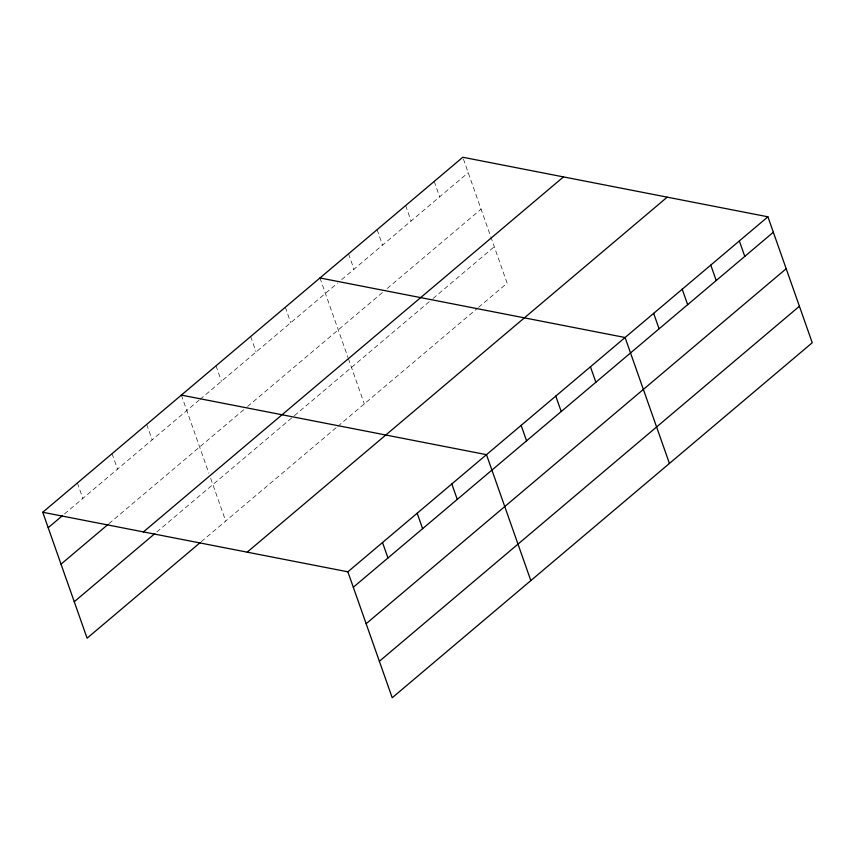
<?xml version="1.0" encoding="UTF-8"?>
<svg xmlns="http://www.w3.org/2000/svg" width="855" height="855" viewBox="0 0 855 855"><rect width="100%" height="100%" fill="white"/><g stroke="black" fill="none" stroke-linecap="round" stroke-linejoin="round"><path stroke-width="0.64" stroke-dasharray="4.28 3.21" d="M64.499 513.919L199.033 400.215M200.049 399.349L337.65 283.058M341.733 279.606L468.219 172.699M108.927 523.677L246.518 407.386M247.544 406.52L383.136 291.929M387.219 288.477L481.066 209.154M156.807 531.96L293.383 416.524M294.409 415.669L432.064 299.314M433.09 298.448L494.297 246.721M201.246 541.707L336.806 427.147M337.821 426.282L477.55 308.185M478.565 307.33L507.133 283.187L462.79 157.256M434.222 181.399L439.662 196.842M405.665 205.542L411.095 220.975M377.098 229.674L382.538 245.118M348.541 253.817L353.97 269.261M319.973 277.961L347.953 357.411M348.391 358.662L364.316 403.891M285.324 307.244L290.753 322.688M250.665 336.539L256.105 351.971M216.016 365.822L221.456 381.266M181.367 395.106L208.898 473.307M210.661 478.319L225.709 521.037M146.707 424.401L152.147 439.844M112.058 453.684L117.498 469.128M77.399 482.979L82.839 498.412"/><path stroke-width="1.28" d="M42.75 512.263L462.79 157.256L767.908 216.807L812.25 342.737L392.21 697.744L347.867 571.813L42.75 512.263L87.092 638.193L200.23 542.572M48.19 527.706L62.458 515.64M61.026 564.161L107.912 524.543M143.437 531.917L563.477 176.91M74.257 601.728L154.776 533.68M247.181 552.159L667.21 197.152M347.867 571.813L767.908 216.807M353.307 587.257L773.337 232.25M366.143 623.712L786.183 268.716M379.374 661.278L799.414 306.272M319.973 277.961L625.091 337.511L669.433 463.442M181.367 395.106L486.484 454.668L530.827 580.588M739.34 240.95L744.78 256.393M710.783 265.093L716.212 280.536M682.215 289.236L687.655 304.669M653.658 313.368L659.087 328.812M590.442 366.795L595.871 382.238M555.782 396.089L561.222 411.533M521.133 425.373L526.573 440.817M451.825 483.951L457.265 499.395M417.176 513.235L422.616 528.679M382.516 542.53L387.956 557.973"/></g></svg>
